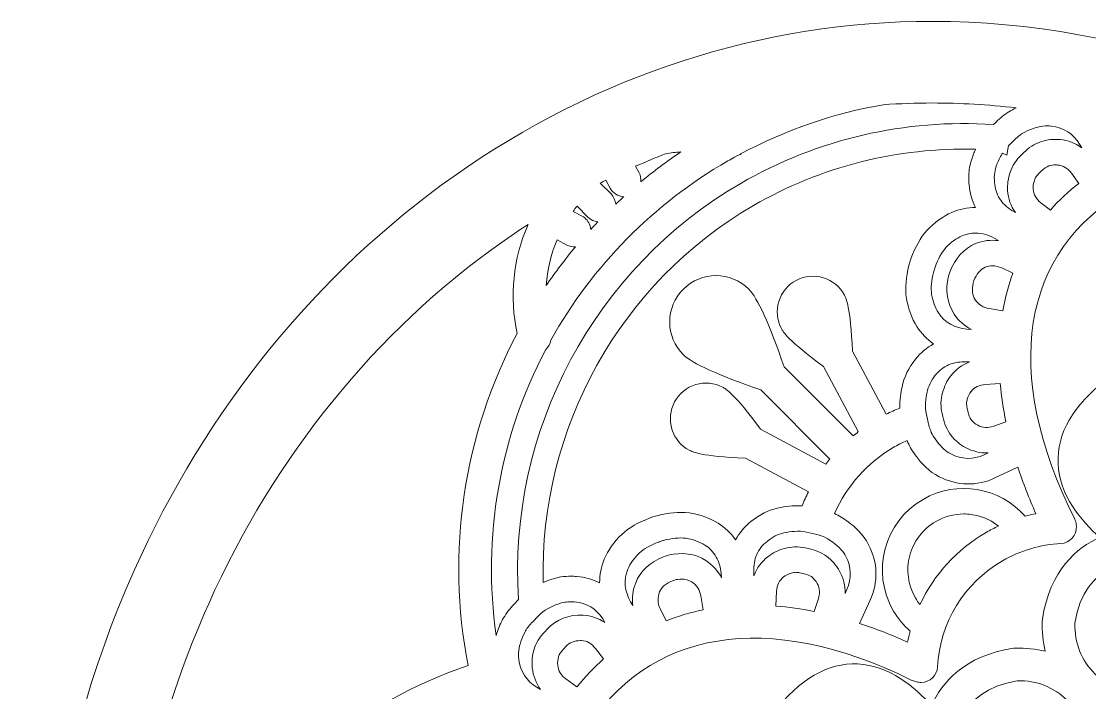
# Model space of a CAD drawing. Extents: x 49 to 10099, y -910 to -90.
# Drawn here: x 9200.7 to 9462.4, y -256.2 to -91.8 of the extents above; entities that cross this region are included whole.
import ezdxf

# ---------------------------------------------------------------- set-up
doc = ezdxf.new("R2010")
doc.units = 0
doc.header["$MEASUREMENT"] = 0
doc.layers.add('Layer 1', color=7, linetype='Continuous')

msp = doc.modelspace()

# ---------------------------------------------------------------- linework, layer by layer
at = {"layer": 'Layer 1', "lineweight": 0}
for points, knots in [([(10097.65, -338.77), (10098.51, -299.65), (10090.97, -261.41), (10075.28, -226.33), (10057.66, -186.9), (10030.56, -153.49), (9996.92, -129.71), (9961.84, -104.91), (9921.33, -91.8), (9879.76, -91.8), (9831.86, -91.8), (9783.83, -109.39), (9740.87, -142.66), (9708.16, -167.98), (9678.3, -202.19), (9651.81, -244.61), (9625.32, -202.2), (9595.46, -168), (9562.75, -142.67), (9519.78, -109.4), (9471.76, -91.81), (9423.84, -91.8), (9382.28, -91.8), (9341.77, -104.91), (9306.7, -129.69), (9273.06, -153.47), (9245.96, -186.88), (9228.33, -226.31), (9206.94, -274.13), (9200.68, -327.84), (9210.22, -381.63), (9220.77, -441.15), (9249.57, -497.53), (9295.81, -549.22), (9449.69, -721.22), (9626.76, -885.08), (9628.54, -886.72), (9628.54, -886.72), (9651.81, -908.2), (9651.81, -908.2), (9651.81, -908.2), (9675.08, -886.71), (9675.08, -886.71), (9676.85, -885.08), (9853.93, -721.22), (10007.81, -549.22), (10054.04, -497.54), (10082.84, -441.16), (10093.39, -381.65), (10095.63, -369.04), (10096.98, -356.43), (10097.49, -343.9), (10097.65, -342.96), (10097.8, -342.02), (10097.93, -341.07), (10097.95, -340.88), (10098.04, -340), (10098.11, -339.31), (10098.11, -339.15), (10098.12, -338.97), (10098.12, -338.79), (10098.12, -338.79), (10097.65, -338.77), (10097.65, -338.77)], [0, 0, 0, 0, 1, 1, 1, 2, 2, 2, 3, 3, 3, 4, 4, 4, 5, 5, 5, 6, 6, 6, 7, 7, 7, 8, 8, 8, 9, 9, 9, 10, 10, 10, 11, 11, 11, 12, 12, 12, 13, 13, 13, 14, 14, 14, 15, 15, 15, 16, 16, 16, 17, 17, 17, 18, 18, 18, 19, 19, 19, 20, 20, 20, 21, 21, 21, 21]), ([(9330.42, -169.87), (9340.57, -151.67), (9355.55, -136.51), (9373.75, -126), (9374.29, -125.69), (9374.83, -125.4), (9375.37, -125.11), (9375.37, -125.11), (9375.98, -124.78), (9375.98, -124.78), (9376.35, -124.65), (9376.71, -124.45), (9377.03, -124.21), (9388.03, -118.32), (9399.82, -114.3), (9411.93, -112.21), (9415.88, -111.95), (9419.86, -111.8), (9423.84, -111.8), (9423.85, -111.8), (9423.86, -111.8), (9423.86, -111.8), (9430.7, -111.8), (9437.54, -112.21), (9444.38, -113), (9443.77, -113.28), (9443.2, -113.59), (9442.65, -113.93), (9441.54, -114.67), (9440.48, -115.53), (9439.5, -116.46), (9439.5, -116.46), (9438.85, -117.09), (9438.85, -117.09), (9417.19, -115.63), (9395.8, -120.61), (9376.93, -131.5), (9341.06, -152.21), (9319.77, -192.14), (9322.49, -233.46), (9322.49, -233.46), (9321.44, -234.55), (9321.44, -234.55), (9320.35, -235.71), (9319.54, -236.74), (9318.82, -237.9), (9318.18, -239.04), (9317.64, -240.24), (9317.22, -241.47), (9317.14, -241.73), (9317.08, -241.96), (9317.01, -242.22), (9313.62, -218.16), (9317.81, -193.63), (9329.14, -172.19), (9329.82, -171.58), (9330.27, -170.77), (9330.42, -169.87)], [0, 0, 0, 0, 1, 1, 1, 2, 2, 2, 3, 3, 3, 4, 4, 4, 5, 5, 5, 6, 6, 6, 7, 7, 7, 8, 8, 8, 9, 9, 9, 10, 10, 10, 11, 11, 11, 12, 12, 12, 13, 13, 13, 14, 14, 14, 15, 15, 15, 16, 16, 16, 17, 17, 17, 18, 18, 18, 19, 19, 19, 19]), ([(9455.19, -120.76), (9453.65, -120.6), (9452.08, -120.77), (9450.34, -121.31), (9448.88, -121.88), (9447.48, -122.78), (9446.3, -123.91), (9446.3, -123.91), (9445.72, -124.47), (9445.72, -124.47), (9445.12, -125.05), (9444.59, -125.66), (9444.06, -126.43), (9443.52, -127.25), (9443.2, -128.07), (9442.97, -128.71), (9442.44, -130.23), (9442.23, -131.77), (9442.33, -133.25), (9442.43, -135.18), (9443.09, -137.05), (9444.22, -138.66), (9444.22, -138.66), (9443.33, -138.11), (9443.33, -138.11), (9442.07, -137.32), (9441.04, -136.31), (9440.35, -135.19), (9439.65, -134.05), (9439.23, -132.72), (9439.1, -131.25), (9439.04, -130.47), (9439.05, -129.67), (9439.15, -128.85), (9439.23, -128.19), (9439.46, -127.46), (9439.77, -126.66), (9440.18, -125.66), (9440.62, -124.79), (9441.1, -124.05), (9441.1, -124.05), (9442.16, -124.57), (9442.16, -124.57), (9442.16, -124.57), (9442.56, -122.21), (9442.56, -122.21), (9442.6, -122.16), (9442.64, -122.13), (9442.68, -122.09), (9442.68, -122.09), (9443.84, -120.98), (9443.84, -120.98), (9444.54, -120.3), (9445.3, -119.69), (9446.02, -119.2), (9446.66, -118.81), (9447.43, -118.46), (9448.39, -118.11), (9450.33, -117.48), (9451.76, -117.26), (9453.09, -117.45), (9456.02, -117.8), (9458.45, -119.36), (9459.93, -121.86), (9459.93, -121.86), (9460.48, -122.76), (9460.48, -122.76), (9458.93, -121.64), (9457.13, -120.95), (9455.19, -120.76)], [0, 0, 0, 0, 1, 1, 1, 2, 2, 2, 3, 3, 3, 4, 4, 4, 5, 5, 5, 6, 6, 6, 7, 7, 7, 8, 8, 8, 9, 9, 9, 10, 10, 10, 11, 11, 11, 12, 12, 12, 13, 13, 13, 14, 14, 14, 15, 15, 15, 16, 16, 16, 17, 17, 17, 18, 18, 18, 19, 19, 19, 20, 20, 20, 21, 21, 21, 22, 22, 22, 23, 23, 23, 23]), ([(9371.4, -214.75), (9369.4, -213.51), (9366.99, -212.63), (9364.29, -212.2), (9361.83, -211.95), (9359.14, -212.18), (9356.69, -212.83), (9356.25, -212.91), (9355.81, -213.07), (9354.71, -213.46), (9351.82, -214.52), (9349.55, -215.83), (9347.76, -217.5), (9345.91, -219.27), (9344.44, -221.35), (9343.48, -223.57), (9342.73, -225.43), (9342.36, -227.38), (9342.36, -229.32), (9340.64, -228.47), (9338.74, -227.95), (9336.72, -227.79), (9336.27, -227.75), (9335.83, -227.74), (9335.37, -227.74), (9334.57, -227.74), (9333.75, -227.79), (9332.87, -227.9), (9331.69, -228.12), (9330.48, -228.47), (9329.26, -228.94), (9329.03, -229.04), (9328.79, -229.14), (9328.56, -229.24), (9327.51, -191.69), (9347.44, -155.75), (9380.06, -136.92), (9396.67, -127.33), (9415.41, -122.62), (9434.47, -123.15), (9434.29, -123.54), (9434.12, -123.94), (9433.94, -124.36), (9433.45, -125.68), (9433.09, -126.82), (9432.94, -128.12), (9432.79, -129.36), (9432.77, -130.59), (9432.87, -131.78), (9433.04, -133.8), (9433.56, -135.69), (9434.43, -137.4), (9432.47, -137.42), (9430.52, -137.82), (9428.65, -138.61), (9426.5, -139.55), (9424.42, -141.04), (9422.58, -142.98), (9420.95, -144.82), (9419.63, -147.15), (9418.63, -149.98), (9418.63, -149.98), (9418.12, -151.62), (9418.12, -151.62), (9417.4, -154.41), (9417.2, -157.08), (9417.52, -159.66), (9417.94, -162.19), (9418.83, -164.58), (9420.1, -166.58), (9421.19, -168.27), (9422.58, -169.69), (9424.18, -170.8), (9422.51, -171.73), (9421.02, -172.99), (9419.75, -174.55), (9418.08, -176.6), (9416.93, -178.97), (9416.45, -181.41), (9416.17, -182.71), (9415.86, -184.52), (9415.93, -186.53), (9414.78, -186.99), (9413.65, -187.49), (9412.54, -188.05), (9412.54, -188.05), (9404.3, -172.58), (9404.3, -172.58), (9403.85, -161.68), (9402.72, -159.56), (9402.34, -158.86), (9400.08, -154.6), (9394.77, -152.99), (9390.52, -155.25), (9388.46, -156.35), (9386.95, -158.18), (9386.27, -160.42), (9385.59, -162.65), (9385.82, -165.02), (9386.92, -167.07), (9387.29, -167.78), (9388.42, -169.9), (9397.21, -176.32), (9397.21, -176.32), (9405.74, -192.31), (9405.74, -192.31), (9405.31, -192.64), (9404.89, -192.98), (9404.47, -193.34), (9404.47, -193.34), (9387.54, -176.41), (9387.54, -176.41), (9383.97, -165.95), (9381.07, -159.56), (9378.92, -157.41), (9374.5, -152.99), (9367.29, -152.99), (9362.87, -157.41), (9360.73, -159.55), (9359.54, -162.4), (9359.54, -165.44), (9359.54, -168.47), (9360.73, -171.32), (9362.87, -173.46), (9365.02, -175.61), (9371.39, -178.49), (9381.83, -182.04), (9381.83, -182.04), (9398.8, -199.01), (9398.8, -199.01), (9398.45, -199.43), (9398.12, -199.85), (9397.8, -200.26), (9397.8, -200.26), (9381.79, -191.73), (9381.79, -191.73), (9375.38, -182.94), (9373.26, -181.82), (9372.55, -181.44), (9370.49, -180.34), (9368.13, -180.11), (9365.9, -180.79), (9363.66, -181.47), (9361.83, -182.98), (9360.73, -185.04), (9359.63, -187.1), (9359.4, -189.46), (9360.08, -191.7), (9360.76, -193.93), (9362.27, -195.77), (9364.33, -196.86), (9365.04, -197.24), (9367.16, -198.37), (9378.06, -198.82), (9378.06, -198.82), (9393.52, -207.06), (9393.52, -207.06), (9392.95, -208.19), (9392.43, -209.33), (9391.96, -210.49), (9389.72, -210.35), (9387.69, -210.68), (9386.25, -210.99), (9383.83, -211.48), (9381.47, -212.64), (9379.4, -214.34), (9377.84, -215.63), (9376.58, -217.13), (9375.66, -218.82), (9374.48, -217.13), (9372.99, -215.7), (9371.4, -214.75)], [0, 0, 0, 0, 1, 1, 1, 2, 2, 2, 3, 3, 3, 4, 4, 4, 5, 5, 5, 6, 6, 6, 7, 7, 7, 8, 8, 8, 9, 9, 9, 10, 10, 10, 11, 11, 11, 12, 12, 12, 13, 13, 13, 14, 14, 14, 15, 15, 15, 16, 16, 16, 17, 17, 17, 18, 18, 18, 19, 19, 19, 20, 20, 20, 21, 21, 21, 22, 22, 22, 23, 23, 23, 24, 24, 24, 25, 25, 25, 26, 26, 26, 27, 27, 27, 28, 28, 28, 29, 29, 29, 30, 30, 30, 31, 31, 31, 32, 32, 32, 33, 33, 33, 34, 34, 34, 35, 35, 35, 36, 36, 36, 37, 37, 37, 38, 38, 38, 39, 39, 39, 40, 40, 40, 41, 41, 41, 42, 42, 42, 43, 43, 43, 44, 44, 44, 45, 45, 45, 46, 46, 46, 47, 47, 47, 48, 48, 48, 49, 49, 49, 50, 50, 50, 51, 51, 51, 52, 52, 52, 53, 53, 53, 54, 54, 54, 55, 55, 55, 56, 56, 56, 57, 57, 57, 57]), ([(9362.22, -123.79), (9358.85, -126.07), (9355.6, -128.51), (9352.48, -131.1), (9352.54, -130.33), (9352.38, -129.57), (9352.02, -128.88), (9352.02, -128.88), (9351.18, -127.3), (9351.18, -127.3), (9353.61, -126.23), (9356.06, -125.2), (9358.52, -124.23), (9359.75, -124.02), (9360.98, -123.87), (9362.22, -123.79)], [0, 0, 0, 0, 1, 1, 1, 2, 2, 2, 3, 3, 3, 4, 4, 4, 5, 5, 5, 5]), ([(9344.76, -573.42), (9350.45, -566.2), (9358.05, -559.31), (9367.53, -553), (9367.85, -552.78), (9368.14, -552.52), (9368.39, -552.22), (9368.69, -551.96), (9368.94, -551.69), (9369.15, -551.37), (9370.35, -549.52), (9369.82, -547.03), (9367.97, -545.83), (9358.86, -539.91), (9353.42, -529.91), (9353.42, -519.06), (9353.42, -513.94), (9354.6, -509.05), (9356.92, -504.53), (9357.93, -502.56), (9357.16, -500.14), (9355.11, -499.09), (9355.11, -499.09), (9354.83, -498.97), (9354.83, -498.97), (9354.38, -498.77), (9353.92, -498.65), (9353.46, -498.62), (9313.4, -496.29), (9289.73, -477.14), (9290.13, -447.42), (9290.55, -417.85), (9314.02, -398.71), (9352.94, -396.21), (9353.33, -396.19), (9353.71, -396.11), (9354.08, -395.97), (9354.47, -395.9), (9354.83, -395.78), (9355.16, -395.61), (9357.13, -394.61), (9357.91, -392.19), (9356.91, -390.22), (9351.98, -380.55), (9352.27, -369.16), (9357.7, -359.78), (9360.26, -355.34), (9363.72, -351.69), (9368, -348.93), (9368.9, -348.35), (9369.52, -347.46), (9369.74, -346.41), (9369.97, -345.36), (9369.77, -344.29), (9369.2, -343.4), (9369.2, -343.4), (9368.95, -343.05), (9368.95, -343.05), (9368.66, -342.66), (9368.33, -342.34), (9367.94, -342.08), (9334.42, -320.04), (9323.49, -291.62), (9338.71, -266.08), (9353.85, -240.68), (9383.76, -235.84), (9418.72, -253.15), (9419.05, -253.31), (9419.39, -253.42), (9419.75, -253.48), (9420.13, -253.63), (9420.52, -253.71), (9420.88, -253.72), (9420.88, -253.72), (9421.14, -253.73), (9421.14, -253.73), (9423.27, -253.73), (9425.03, -252.07), (9425.14, -249.94), (9425.7, -239.09), (9431.65, -229.38), (9441.04, -223.96), (9445.48, -221.4), (9450.31, -219.97), (9455.39, -219.72), (9457.59, -219.61), (9459.3, -217.73), (9459.19, -215.47), (9459.19, -215.47), (9459.15, -215.1), (9459.15, -215.1), (9459.1, -214.62), (9458.97, -214.17), (9458.76, -213.76), (9440.75, -177.91), (9445.5, -147.84), (9471.45, -133.33), (9479.95, -128.57), (9488.73, -126.57), (9497.45, -127.16), (9510.73, -132.75), (9523.78, -139.83), (9536.45, -148.34), (9540.17, -152.37), (9543.76, -156.96), (9547.18, -162.1), (9547.39, -162.41), (9547.63, -162.69), (9547.93, -162.94), (9548.18, -163.25), (9548.48, -163.51), (9548.81, -163.73), (9550.6, -164.9), (9553.19, -164.36), (9554.37, -162.56), (9554.51, -162.33), (9554.68, -162.13), (9554.83, -161.91), (9556.4, -163.18), (9557.97, -164.47), (9559.53, -165.79), (9554.81, -166.24), (9551.06, -168.05), (9548.3, -170.03), (9547.11, -164.06), (9544.32, -156.34), (9537.77, -152.15), (9531.58, -148.19), (9523.58, -148.21), (9513.96, -152.2), (9501.44, -136.39), (9478.18, -142.35), (9477.97, -142.41), (9477.97, -142.41), (9477.43, -142.61), (9477.43, -142.61), (9477.23, -142.7), (9477.07, -142.79), (9476.97, -142.86), (9476.81, -142.94), (9476.67, -143.04), (9476.53, -143.13), (9476.53, -143.13), (9476.14, -143.46), (9476.14, -143.46), (9475.96, -143.63), (9459.17, -160.74), (9466.63, -179.53), (9458.36, -185.87), (9454.34, -192.79), (9454.68, -200.13), (9455.03, -207.9), (9460.32, -214.17), (9464.89, -218.18), (9459.33, -220.71), (9452.63, -226.24), (9450.84, -238.32), (9450.84, -238.32), (9450.8, -238.74), (9450.8, -238.74), (9450.71, -241.31), (9450.96, -243.77), (9451.56, -246.11), (9449.23, -245.52), (9446.75, -245.25), (9444.19, -245.34), (9444.19, -245.34), (9443.74, -245.38), (9443.74, -245.38), (9431.68, -247.18), (9426.16, -253.87), (9423.63, -259.44), (9419.62, -254.86), (9413.34, -249.57), (9405.57, -249.22), (9398.27, -248.89), (9391.32, -252.9), (9384.97, -261.17), (9366.18, -253.71), (9349.06, -270.53), (9348.89, -270.71), (9348.89, -270.71), (9348.55, -271.12), (9348.55, -271.12), (9348.42, -271.3), (9348.32, -271.47), (9348.24, -271.61), (9348.18, -271.71), (9348.09, -271.87), (9348.02, -272.04), (9348.02, -272.04), (9347.85, -272.51), (9347.85, -272.51), (9347.78, -272.75), (9341.78, -295.95), (9357.65, -308.5), (9353.66, -318.13), (9353.64, -326.13), (9357.6, -332.31), (9361.79, -338.86), (9369.51, -341.66), (9375.47, -342.84), (9371.92, -347.81), (9368.88, -355.95), (9373.36, -367.28), (9373.36, -367.28), (9373.55, -367.69), (9373.55, -367.69), (9374.75, -369.96), (9376.2, -371.97), (9377.89, -373.69), (9375.56, -374.34), (9373.29, -375.36), (9371.1, -376.73), (9371.1, -376.73), (9370.75, -376.98), (9370.75, -376.98), (9361.21, -384.56), (9359.77, -393.12), (9360.36, -399.2), (9354.6, -397.25), (9346.52, -395.81), (9339.61, -399.39), (9333.09, -402.76), (9329.11, -409.71), (9327.75, -420.03), (9307.77, -422.97), (9301.34, -446.09), (9301.28, -446.28), (9301.28, -446.28), (9301.18, -446.67), (9301.18, -446.67), (9301.18, -446.67), (9301.19, -446.87), (9301.19, -446.87), (9301.17, -447.03), (9301.16, -447.21), (9301.16, -447.4), (9301.16, -447.56), (9301.17, -447.71), (9301.19, -447.88), (9301.19, -447.88), (9301.27, -448.41), (9301.27, -448.41), (9301.33, -448.65), (9307.71, -471.75), (9327.75, -474.68), (9329.11, -485.01), (9333.1, -491.96), (9339.62, -495.33), (9346.53, -498.92), (9354.6, -497.47), (9360.36, -495.51), (9359.77, -501.6), (9361.22, -510.16), (9370.8, -517.78), (9370.8, -517.78), (9371.12, -518), (9371.12, -518), (9373.29, -519.36), (9375.55, -520.37), (9377.88, -521.02), (9376.19, -522.74), (9374.74, -524.75), (9373.53, -527.02), (9373.53, -527.02), (9373.34, -527.43), (9373.34, -527.43), (9368.87, -538.77), (9371.9, -546.91), (9375.46, -551.88), (9369.49, -553.06), (9361.77, -555.85), (9357.58, -562.41), (9353.62, -568.59), (9353.64, -576.6), (9357.63, -586.22), (9357.42, -586.38), (9357.24, -586.56), (9357.04, -586.72), (9352.95, -582.31), (9348.85, -577.87), (9344.76, -573.42)], [0, 0, 0, 0, 1, 1, 1, 2, 2, 2, 3, 3, 3, 4, 4, 4, 5, 5, 5, 6, 6, 6, 7, 7, 7, 8, 8, 8, 9, 9, 9, 10, 10, 10, 11, 11, 11, 12, 12, 12, 13, 13, 13, 14, 14, 14, 15, 15, 15, 16, 16, 16, 17, 17, 17, 18, 18, 18, 19, 19, 19, 20, 20, 20, 21, 21, 21, 22, 22, 22, 23, 23, 23, 24, 24, 24, 25, 25, 25, 26, 26, 26, 27, 27, 27, 28, 28, 28, 29, 29, 29, 30, 30, 30, 31, 31, 31, 32, 32, 32, 33, 33, 33, 34, 34, 34, 35, 35, 35, 36, 36, 36, 37, 37, 37, 38, 38, 38, 39, 39, 39, 40, 40, 40, 41, 41, 41, 42, 42, 42, 43, 43, 43, 44, 44, 44, 45, 45, 45, 46, 46, 46, 47, 47, 47, 48, 48, 48, 49, 49, 49, 50, 50, 50, 51, 51, 51, 52, 52, 52, 53, 53, 53, 54, 54, 54, 55, 55, 55, 56, 56, 56, 57, 57, 57, 58, 58, 58, 59, 59, 59, 60, 60, 60, 61, 61, 61, 62, 62, 62, 63, 63, 63, 64, 64, 64, 65, 65, 65, 66, 66, 66, 67, 67, 67, 68, 68, 68, 69, 69, 69, 70, 70, 70, 71, 71, 71, 72, 72, 72, 73, 73, 73, 74, 74, 74, 75, 75, 75, 76, 76, 76, 77, 77, 77, 78, 78, 78, 79, 79, 79, 80, 80, 80, 81, 81, 81, 82, 82, 82, 83, 83, 83, 84, 84, 84, 85, 85, 85, 86, 86, 86, 87, 87, 87, 88, 88, 88, 89, 89, 89, 90, 90, 90, 91, 91, 91, 92, 92, 92, 93, 93, 93, 94, 94, 94, 94]), ([(9459.77, -131.48), (9457.21, -133.49), (9454.88, -135.68), (9452.81, -138.02), (9452.81, -138.02), (9450.5, -136.26), (9450.5, -136.26), (9449.34, -135.38), (9448.64, -134.16), (9448.57, -132.88), (9448.53, -132.19), (9448.63, -131.49), (9448.87, -130.79), (9449.03, -130.37), (9449.17, -130.05), (9449.24, -129.93), (9449.48, -129.6), (9449.75, -129.28), (9450.05, -128.99), (9450.05, -128.99), (9450.63, -128.43), (9450.63, -128.43), (9451.22, -127.87), (9451.9, -127.42), (9452.39, -127.22), (9452.95, -127.05), (9453.51, -126.97), (9454.06, -126.97), (9454.23, -126.97), (9454.4, -126.97), (9454.57, -126.99), (9455.91, -127.12), (9457.1, -127.83), (9457.94, -128.98), (9457.94, -128.98), (9459.77, -131.48), (9459.77, -131.48)], [0, 0, 0, 0, 1, 1, 1, 2, 2, 2, 3, 3, 3, 4, 4, 4, 5, 5, 5, 6, 6, 6, 7, 7, 7, 8, 8, 8, 9, 9, 9, 10, 10, 10, 11, 11, 11, 12, 12, 12, 12]), ([(9343.91, -130.71), (9343.91, -130.71), (9344.95, -132.65), (9344.95, -132.65), (9345.61, -133.89), (9346.86, -134.68), (9348.25, -134.77), (9347.6, -135.35), (9346.95, -135.95), (9346.31, -136.56), (9346.23, -135.66), (9345.84, -134.78), (9345.16, -134.09), (9345.16, -134.09), (9342.49, -131.42), (9342.49, -131.42), (9342.96, -131.18), (9343.44, -130.95), (9343.91, -130.71)], [0, 0, 0, 0, 1, 1, 1, 2, 2, 2, 3, 3, 3, 4, 4, 4, 5, 5, 5, 6, 6, 6, 6]), ([(9335.85, -138.35), (9336.16, -137.92), (9336.48, -137.5), (9336.82, -137.08), (9336.82, -137.08), (9339.49, -139.75), (9339.49, -139.75), (9340.15, -140.42), (9341.01, -140.82), (9341.94, -140.91), (9341.34, -141.53), (9340.76, -142.15), (9340.18, -142.78), (9340.16, -142.48), (9340.11, -142.18), (9340.02, -141.89), (9339.7, -140.86), (9339.01, -140.03), (9338.07, -139.52), (9338.07, -139.52), (9335.85, -138.35), (9335.85, -138.35)], [0, 0, 0, 0, 1, 1, 1, 2, 2, 2, 3, 3, 3, 4, 4, 4, 5, 5, 5, 6, 6, 6, 7, 7, 7, 7]), ([(9246.58, -234.47), (9262.75, -198.32), (9287.53, -167.73), (9318.24, -146.03), (9320.41, -144.49), (9322.61, -143.01), (9324.82, -141.58), (9321.15, -149.94), (9320.21, -159.29), (9322.16, -168.23), (9309, -193.03), (9304.75, -221.8), (9310.12, -249.57), (9283.63, -258.75), (9260.95, -276.75), (9245.99, -300.49), (9238.52, -302.82), (9231.85, -307.15), (9226.67, -312.94), (9228.85, -285.68), (9235.52, -259.21), (9246.58, -234.47)], [0, 0, 0, 0, 1, 1, 1, 2, 2, 2, 3, 3, 3, 4, 4, 4, 5, 5, 5, 6, 6, 6, 7, 7, 7, 7]), ([(9434.49, -146.25), (9431.64, -147.41), (9429.4, -149.87), (9428.15, -153.28), (9428.15, -153.28), (9427.85, -154.26), (9427.85, -154.26), (9427.01, -157.64), (9427.49, -160.92), (9429.2, -163.5), (9430.29, -165.13), (9431.74, -166.4), (9433.44, -167.26), (9433.44, -167.26), (9432.37, -167.19), (9432.37, -167.19), (9429.44, -167.02), (9426.89, -165.56), (9425.37, -163.21), (9424.56, -161.93), (9423.98, -160.36), (9423.71, -158.75), (9423.5, -157.08), (9423.66, -155.21), (9424.15, -153.29), (9424.15, -153.29), (9424.55, -151.99), (9424.55, -151.99), (9425.26, -150), (9426.17, -148.37), (9427.2, -147.21), (9428.4, -145.94), (9429.76, -144.96), (9431.13, -144.36), (9432.21, -143.9), (9433.36, -143.67), (9434.51, -143.67), (9436.11, -143.67), (9437.72, -144.11), (9439.2, -144.99), (9439.2, -144.99), (9440.1, -145.52), (9440.1, -145.52), (9438.21, -145.27), (9436.3, -145.52), (9434.49, -146.25)], [0, 0, 0, 0, 1, 1, 1, 2, 2, 2, 3, 3, 3, 4, 4, 4, 5, 5, 5, 6, 6, 6, 7, 7, 7, 8, 8, 8, 9, 9, 9, 10, 10, 10, 11, 11, 11, 12, 12, 12, 13, 13, 13, 14, 14, 14, 15, 15, 15, 15]), ([(9336.43, -147.06), (9333.89, -150.1), (9331.5, -153.25), (9329.26, -156.51), (9329.53, -152.68), (9330.43, -148.91), (9331.93, -145.33), (9331.93, -145.33), (9334.29, -146.59), (9334.29, -146.59), (9334.94, -146.94), (9335.69, -147.11), (9336.43, -147.06)], [0, 0, 0, 0, 1, 1, 1, 2, 2, 2, 3, 3, 3, 4, 4, 4, 4]), ([(9441.13, -162.68), (9441.13, -162.68), (9437.81, -162.16), (9437.81, -162.16), (9436.39, -161.94), (9435.18, -161.18), (9434.41, -160.03), (9433.68, -158.94), (9433.51, -157.43), (9433.89, -155.9), (9433.89, -155.9), (9434.07, -155.32), (9434.07, -155.32), (9434.66, -153.7), (9435.65, -152.54), (9436.85, -152.05), (9437.44, -151.81), (9438.05, -151.69), (9438.67, -151.69), (9439.42, -151.69), (9440.16, -151.86), (9440.87, -152.2), (9440.87, -152.2), (9443.62, -153.49), (9443.62, -153.49), (9442.53, -156.44), (9441.7, -159.51), (9441.13, -162.68)], [0, 0, 0, 0, 1, 1, 1, 2, 2, 2, 3, 3, 3, 4, 4, 4, 5, 5, 5, 6, 6, 6, 7, 7, 7, 8, 8, 8, 9, 9, 9, 9]), ([(9426.27, -187.83), (9426.27, -187.83), (9426.44, -188.63), (9426.44, -188.63), (9426.81, -190.3), (9427.46, -191.8), (9428.47, -193.23), (9429.48, -194.48), (9430.67, -195.48), (9432.02, -196.21), (9433.72, -197.14), (9435.62, -197.57), (9437.53, -197.53), (9437.53, -197.53), (9436.55, -197.99), (9436.55, -197.99), (9433.94, -199.21), (9431.06, -199.14), (9428.37, -197.74), (9427.23, -197.19), (9426.2, -196.25), (9424.97, -194.66), (9424.37, -193.84), (9423.89, -193.07), (9423.61, -192.48), (9423.25, -191.58), (9422.96, -190.64), (9422.76, -189.67), (9422.76, -189.67), (9422.42, -188.07), (9422.42, -188.07), (9421.95, -186.18), (9422.28, -184.09), (9422.58, -182.66), (9422.87, -181.21), (9423.57, -179.78), (9424.61, -178.51), (9425.53, -177.37), (9426.62, -176.5), (9427.84, -175.95), (9428.94, -175.46), (9430.24, -175.2), (9431.61, -175.2), (9431.72, -175.2), (9431.84, -175.21), (9431.95, -175.21), (9431.95, -175.21), (9433, -175.24), (9433, -175.24), (9431.16, -175.94), (9429.58, -177.1), (9428.42, -178.62), (9427.48, -179.83), (9426.79, -181.23), (9426.37, -182.82), (9426.19, -183.52), (9426.01, -184.37), (9426, -185.4), (9426.01, -186.2), (9426.1, -187.02), (9426.27, -187.83)], [0, 0, 0, 0, 1, 1, 1, 2, 2, 2, 3, 3, 3, 4, 4, 4, 5, 5, 5, 6, 6, 6, 7, 7, 7, 8, 8, 8, 9, 9, 9, 10, 10, 10, 11, 11, 11, 12, 12, 12, 13, 13, 13, 14, 14, 14, 15, 15, 15, 16, 16, 16, 17, 17, 17, 18, 18, 18, 19, 19, 19, 20, 20, 20, 20]), ([(9435.01, -190.72), (9434.4, -190.38), (9433.83, -189.91), (9433.47, -189.46), (9433.05, -188.87), (9432.74, -188.14), (9432.56, -187.31), (9432.56, -187.31), (9432.4, -186.53), (9432.4, -186.53), (9432.31, -186.12), (9432.26, -185.71), (9432.26, -185.39), (9432.26, -185.05), (9432.38, -184.57), (9432.43, -184.39), (9432.62, -183.66), (9432.94, -183.01), (9433.39, -182.44), (9434.13, -181.45), (9435.4, -180.84), (9436.86, -180.76), (9436.86, -180.76), (9440.51, -180.55), (9440.51, -180.55), (9440.79, -183.6), (9441.26, -186.73), (9441.9, -189.89), (9441.9, -189.89), (9438.91, -190.96), (9438.91, -190.96), (9437.58, -191.44), (9436.19, -191.36), (9435.01, -190.72)], [0, 0, 0, 0, 1, 1, 1, 2, 2, 2, 3, 3, 3, 4, 4, 4, 5, 5, 5, 6, 6, 6, 7, 7, 7, 8, 8, 8, 9, 9, 9, 10, 10, 10, 11, 11, 11, 11]), ([(9421.61, -208.89), (9412.08, -214.4), (9408.8, -226.63), (9414.31, -236.17), (9415.39, -238.05), (9416.79, -239.73), (9418.45, -241.18), (9418.21, -242.07), (9418.01, -242.97), (9417.83, -243.88), (9413.85, -242.09), (9409.9, -240.55), (9406.04, -239.29), (9406.04, -239.29), (9408.63, -233.6), (9408.63, -233.6), (9410.67, -229.16), (9410.53, -224.32), (9408.26, -220.02), (9406.97, -217.42), (9404.9, -215.64), (9403.19, -214.34), (9402.04, -213.51), (9401, -212.89), (9399.88, -212.37), (9402.91, -205.61), (9408.06, -199.79), (9414.28, -196.2), (9415.33, -195.59), (9416.47, -195.03), (9417.69, -194.5), (9417.75, -194.66), (9417.81, -194.82), (9417.88, -194.98), (9418.4, -196.09), (9419.07, -197.2), (9419.96, -198.42), (9421.23, -200.07), (9423.02, -202.11), (9425.56, -203.34), (9429.9, -205.6), (9434.84, -205.71), (9439.2, -203.66), (9439.2, -203.66), (9444.86, -201.03), (9444.86, -201.03), (9446.1, -204.83), (9447.57, -208.64), (9449.26, -212.42), (9448.37, -212.6), (9447.49, -212.81), (9446.61, -213.04), (9440.39, -205.92), (9429.93, -204.1), (9421.61, -208.89)], [0, 0, 0, 0, 1, 1, 1, 2, 2, 2, 3, 3, 3, 4, 4, 4, 5, 5, 5, 6, 6, 6, 7, 7, 7, 8, 8, 8, 9, 9, 9, 10, 10, 10, 11, 11, 11, 12, 12, 12, 13, 13, 13, 14, 14, 14, 15, 15, 15, 16, 16, 16, 17, 17, 17, 18, 18, 18, 18]), ([(9440.08, -215.43), (9439.04, -215.92), (9438.02, -216.45), (9437.03, -217.02), (9429.94, -221.12), (9424.28, -227.31), (9420.84, -234.68), (9420.43, -234.16), (9420.06, -233.61), (9419.73, -233.03), (9417.89, -229.86), (9417.41, -226.17), (9418.36, -222.64), (9419.3, -219.1), (9421.57, -216.14), (9424.74, -214.32), (9426.85, -213.09), (9429.19, -212.47), (9431.57, -212.47), (9432.76, -212.47), (9433.96, -212.63), (9435.14, -212.95), (9436.96, -213.43), (9438.63, -214.28), (9440.08, -215.43)], [0, 0, 0, 0, 1, 1, 1, 2, 2, 2, 3, 3, 3, 4, 4, 4, 5, 5, 5, 6, 6, 6, 7, 7, 7, 8, 8, 8, 8]), ([(9393.5, -220.94), (9393.5, -220.94), (9392.72, -220.78), (9392.72, -220.78), (9391.9, -220.61), (9391.08, -220.52), (9390.09, -220.52), (9389.31, -220.56), (9388.53, -220.69), (9387.67, -220.92), (9386.12, -221.34), (9384.73, -222.04), (9383.56, -222.96), (9382.03, -224.14), (9380.87, -225.74), (9380.18, -227.59), (9380.18, -227.59), (9380.13, -226.56), (9380.13, -226.56), (9380.07, -225.09), (9380.32, -223.66), (9380.85, -222.44), (9381.39, -221.21), (9382.24, -220.11), (9383.38, -219.18), (9384.66, -218.12), (9386.09, -217.41), (9387.52, -217.12), (9389.08, -216.79), (9391.09, -216.47), (9393.02, -216.94), (9393.02, -216.94), (9394.52, -217.24), (9394.52, -217.24), (9395.47, -217.44), (9396.44, -217.73), (9397.22, -218.03), (9397.91, -218.34), (9398.65, -218.78), (9399.47, -219.37), (9401.13, -220.64), (9402.09, -221.67), (9402.68, -222.87), (9404.06, -225.48), (9404.15, -228.35), (9402.94, -230.99), (9402.94, -230.99), (9402.5, -231.95), (9402.5, -231.95), (9402.54, -230.04), (9402.09, -228.17), (9401.14, -226.47), (9400.4, -225.12), (9399.37, -223.91), (9397.94, -222.79), (9396.64, -221.91), (9395.11, -221.27), (9393.5, -220.94)], [0, 0, 0, 0, 1, 1, 1, 2, 2, 2, 3, 3, 3, 4, 4, 4, 5, 5, 5, 6, 6, 6, 7, 7, 7, 8, 8, 8, 9, 9, 9, 10, 10, 10, 11, 11, 11, 12, 12, 12, 13, 13, 13, 14, 14, 14, 15, 15, 15, 16, 16, 16, 17, 17, 17, 18, 18, 18, 19, 19, 19, 19]), ([(9359.15, -222.59), (9358.91, -222.66), (9358.58, -222.77), (9358.05, -222.96), (9354.72, -224.22), (9352.28, -226.49), (9351.21, -229.31), (9350.48, -231.12), (9350.25, -233.04), (9350.51, -234.93), (9350.51, -234.93), (9349.96, -234.01), (9349.96, -234.01), (9348.46, -231.52), (9348.21, -228.58), (9349.26, -225.99), (9349.86, -224.59), (9350.84, -223.23), (9352.06, -222.05), (9353.2, -220.99), (9354.77, -220.1), (9356.84, -219.34), (9356.84, -219.34), (9357.56, -219.08), (9357.9, -218.98), (9357.9, -218.98), (9358.05, -218.94), (9358.05, -218.94), (9359.94, -218.44), (9361.91, -218.25), (9363.48, -218.41), (9365.2, -218.68), (9366.8, -219.26), (9368.14, -220.09), (9369.21, -220.73), (9370.2, -221.78), (9370.93, -223.04), (9371.61, -224.23), (9372.02, -225.58), (9372.12, -227.05), (9372.12, -227.05), (9372.2, -228.1), (9372.2, -228.1), (9371.33, -226.4), (9370.03, -224.95), (9368.37, -223.85), (9365.8, -222.21), (9362.43, -221.75), (9359.15, -222.59)], [0, 0, 0, 0, 1, 1, 1, 2, 2, 2, 3, 3, 3, 4, 4, 4, 5, 5, 5, 6, 6, 6, 7, 7, 7, 8, 8, 8, 9, 9, 9, 10, 10, 10, 11, 11, 11, 12, 12, 12, 13, 13, 13, 14, 14, 14, 15, 15, 15, 16, 16, 16, 16]), ([(9474.1, -223.98), (9474.91, -224.01), (9475.69, -223.79), (9476.33, -223.39), (9474.08, -225.9), (9471.92, -229.29), (9470.2, -233.87), (9470.11, -234.1), (9470.04, -234.34), (9469.99, -234.57), (9468.53, -241.46), (9469.88, -247.47), (9474, -252.44), (9478, -257.27), (9484.24, -260.36), (9490.76, -262.34), (9480.98, -260.9), (9469.99, -257.89), (9463.73, -251.65), (9460.34, -248.26), (9458.68, -244.09), (9458.8, -239.25), (9461.2, -223.93), (9473.8, -224.01), (9474.1, -223.98)], [0, 0, 0, 0, 1, 1, 1, 2, 2, 2, 3, 3, 3, 4, 4, 4, 5, 5, 5, 6, 6, 6, 7, 7, 7, 8, 8, 8, 8]), ([(9395.94, -233.4), (9395.94, -233.4), (9394.91, -236.35), (9394.91, -236.35), (9391.75, -235.72), (9388.61, -235.28), (9385.55, -235.04), (9385.55, -235.04), (9385.72, -231.41), (9385.72, -231.41), (9385.79, -229.95), (9386.39, -228.68), (9387.41, -227.9), (9387.94, -227.48), (9388.6, -227.15), (9389.3, -226.96), (9389.82, -226.82), (9390.17, -226.78), (9390.23, -226.77), (9390.62, -226.77), (9391.04, -226.82), (9391.44, -226.9), (9391.44, -226.9), (9392.24, -227.07), (9392.24, -227.07), (9393.03, -227.23), (9393.79, -227.54), (9394.24, -227.83), (9394.83, -228.3), (9395.32, -228.88), (9395.67, -229.5), (9396.31, -230.66), (9396.41, -232.05), (9395.94, -233.4)], [0, 0, 0, 0, 1, 1, 1, 2, 2, 2, 3, 3, 3, 4, 4, 4, 5, 5, 5, 6, 6, 6, 7, 7, 7, 8, 8, 8, 9, 9, 9, 10, 10, 10, 11, 11, 11, 11]), ([(9367.7, -235.99), (9364.57, -236.62), (9361.53, -237.51), (9358.63, -238.65), (9358.63, -238.65), (9357.19, -235.63), (9357.19, -235.63), (9356.56, -234.34), (9356.5, -232.91), (9357.04, -231.58), (9357.48, -230.42), (9358.63, -229.44), (9360.25, -228.83), (9360.25, -228.83), (9360.63, -228.68), (9360.7, -228.66), (9361.27, -228.51), (9361.85, -228.44), (9362.39, -228.44), (9363.38, -228.44), (9364.28, -228.67), (9364.96, -229.1), (9366.12, -229.87), (9366.9, -231.08), (9367.13, -232.52), (9367.13, -232.52), (9367.7, -235.99), (9367.7, -235.99)], [0, 0, 0, 0, 1, 1, 1, 2, 2, 2, 3, 3, 3, 4, 4, 4, 5, 5, 5, 6, 6, 6, 7, 7, 7, 8, 8, 8, 9, 9, 9, 9]), ([(9338.3, -237.25), (9334.87, -237.05), (9331.58, -238.37), (9329.52, -240.69), (9329.52, -240.69), (9328.93, -241.31), (9328.93, -241.31), (9327.64, -242.7), (9326.79, -244.09), (9326.32, -245.56), (9325.86, -247.09), (9325.7, -248.65), (9325.86, -250.18), (9326.06, -252.13), (9326.76, -253.93), (9327.89, -255.47), (9327.89, -255.47), (9326.97, -254.92), (9326.97, -254.92), (9324.48, -253.46), (9322.91, -251.05), (9322.55, -248.12), (9322.55, -248.12), (9322.54, -248.06), (9322.54, -248.06), (9322.34, -246.74), (9322.54, -245.29), (9323.14, -243.49), (9323.43, -242.65), (9323.82, -241.78), (9324.21, -241.08), (9324.63, -240.4), (9325.2, -239.69), (9325.98, -238.86), (9325.98, -238.86), (9327.11, -237.68), (9327.11, -237.68), (9328.17, -236.49), (9329.64, -235.54), (9331.58, -234.76), (9332.38, -234.44), (9333.2, -234.21), (9333.81, -234.09), (9334.32, -234.02), (9334.83, -233.99), (9335.32, -233.99), (9335.62, -233.99), (9335.93, -234.01), (9336.23, -234.03), (9339.2, -234.26), (9341.51, -235.66), (9343.11, -238.2), (9343.11, -238.2), (9343.67, -239.08), (9343.67, -239.08), (9342.08, -237.99), (9340.25, -237.36), (9338.3, -237.25)], [0, 0, 0, 0, 1, 1, 1, 2, 2, 2, 3, 3, 3, 4, 4, 4, 5, 5, 5, 6, 6, 6, 7, 7, 7, 8, 8, 8, 9, 9, 9, 10, 10, 10, 11, 11, 11, 12, 12, 12, 13, 13, 13, 14, 14, 14, 15, 15, 15, 16, 16, 16, 17, 17, 17, 18, 18, 18, 19, 19, 19, 19]), ([(9343.33, -247.98), (9340.99, -250.04), (9338.8, -252.33), (9336.79, -254.83), (9336.79, -254.83), (9334.08, -252.87), (9334.08, -252.87), (9332.93, -252.05), (9332.22, -250.87), (9332.09, -249.54), (9332.02, -248.85), (9332.09, -248.11), (9332.3, -247.41), (9332.47, -246.87), (9332.88, -246.25), (9333.49, -245.6), (9333.49, -245.6), (9334.12, -244.93), (9334.12, -244.93), (9334.93, -244.02), (9336.24, -243.49), (9337.65, -243.49), (9337.75, -243.49), (9337.85, -243.49), (9337.95, -243.5), (9339.24, -243.57), (9340.44, -244.24), (9341.32, -245.39), (9341.32, -245.39), (9343.33, -247.98), (9343.33, -247.98)], [0, 0, 0, 0, 1, 1, 1, 2, 2, 2, 3, 3, 3, 4, 4, 4, 5, 5, 5, 6, 6, 6, 7, 7, 7, 8, 8, 8, 9, 9, 9, 10, 10, 10, 10]), ([(9467.74, -284.92), (9465.76, -278.57), (9462.7, -272.51), (9457.97, -268.59), (9454.28, -265.53), (9450.02, -264), (9445.25, -264), (9443.57, -264), (9441.82, -264.19), (9440.01, -264.57), (9439.77, -264.62), (9439.53, -264.69), (9439.29, -264.78), (9434.65, -266.53), (9431.22, -268.73), (9428.69, -271.06), (9429.16, -270.4), (9429.43, -269.58), (9429.42, -268.72), (9429.42, -268.19), (9429.51, -255.72), (9444.69, -253.35), (9449.48, -253.22), (9453.71, -254.89), (9457.09, -258.27), (9463.26, -264.46), (9466.28, -275.24), (9467.74, -284.92)], [0, 0, 0, 0, 1, 1, 1, 2, 2, 2, 3, 3, 3, 4, 4, 4, 5, 5, 5, 6, 6, 6, 7, 7, 7, 8, 8, 8, 9, 9, 9, 9])]:
    msp.add_open_spline(points, degree=3, knots=knots, dxfattribs=at)

doc.saveas('drawing.dxf')
